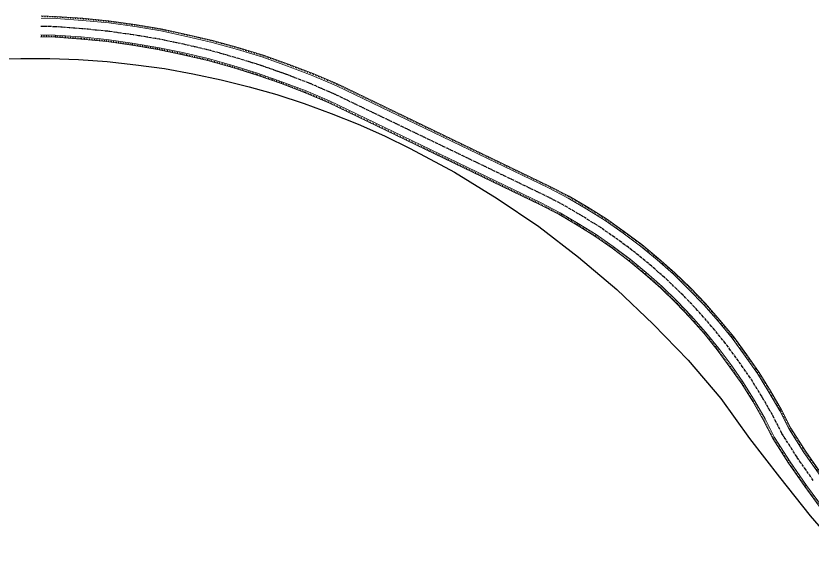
# Model space of a CAD drawing. Header units: centimetres. Extents: x 8495135 to 959133560, y 4530079 to 463453963.
# Drawn here: x 959076208 to 959104884, y 463434629 to 463453963 of the extents above; entities that cross this region are included whole.
import ezdxf

# ---------------------------------------------------------------- set-up
doc = ezdxf.new("R2010")
doc.units = ezdxf.units.CM
doc.header["$LTSCALE"] = 0.1
doc.linetypes.add('ACAD_ISO03W100', pattern=[30, 12, -18])
doc.linetypes.add('CENTER', pattern=[50.8, 31.75, -6.35, 6.35, -6.35])
doc.layers.add('br_centre line', color=1, linetype='CENTER')
doc.layers.add('br_dimension', color=1, linetype='Continuous')
doc.layers.add('dimension', color=1, linetype='Continuous', lineweight=20)

msp = doc.modelspace()

# ---------------------------------------------------------------- linework, layer by layer
at = {"layer": 'br_centre line', "ltscale": 30}
msp.add_lwpolyline([(959104927.86, 463437240.33), (959104341.33, 463438078.97), (959103796.5, 463438937.28), (959103453.11, 463439605.29), (959103068.85, 463440272.55), (959102663.08, 463440925.64), (959102232.17, 463441544.53), (959101763.9, 463442177.33), (959101278.18, 463442772.7), (959100762.96, 463443364.05), (959100238.35, 463443907.13), (959099685.6, 463444443.55), (959099107.28, 463444952.17), (959098515.93, 463445443.18), (959097899.64, 463445902.31), (959097270.04, 463446345.94), (959096615.33, 463446753.52), (959095952.57, 463447144.02), (959095255.57, 463447505.14), (959087630.72, 463451174.82), (959086770.74, 463451544.71), (959085891.64, 463451879.03), (959085004.71, 463452190.17), (959084109.52, 463452465.44), (959083205.21, 463452719.9), (959082288.44, 463452934.36), (959081372.12, 463453126.67), (959080442.73, 463453281.18), (959079513.5, 463453411.55), (959078580.05, 463453504.08), (959077642.23, 463453572.42), (959077110.19, 463453588.51)], dxfattribs=at)
at = {"layer": 'br_dimension', "linetype": 'ACAD_ISO03W100', "ltscale": 20}
for points in [[(959105212.19, 463437444.47), (959104632.63, 463438273.15), (959104100.51, 463439111.43), (959103760.58, 463439772.72), (959103369.23, 463440452.29), (959102955.54, 463441118.12), (959102516.52, 463441748.66), (959102040.32, 463442392.17), (959101545.79, 463442998.34), (959101020.94, 463443600.75), (959100486.16, 463444154.36), (959099923.19, 463444700.7), (959099334.69, 463445218.27), (959098732.42, 463445718.35), (959098105.02, 463446185.75), (959097463.48, 463446637.79), (959096796.68, 463447052.9), (959096122.04, 463447450.41), (959095412, 463447818.28), (959087775.82, 463451493.41), (959086902.15, 463451869.19), (959086011.8, 463452207.78), (959085114.12, 463452522.7), (959084208.37, 463452801.21), (959083292.52, 463453058.93), (959082364.25, 463453276.08), (959081436.79, 463453470.72), (959080495.75, 463453627.17), (959079555.1, 463453759.14), (959078610.03, 463453852.83), (959077660.24, 463453922.03), (959077120.77, 463453938.35)], [(959105257.89, 463436202.45), (959104643.52, 463437036.19), (959104050.03, 463437884.79), (959103492.48, 463438763.13), (959103145.64, 463439437.85), (959102768.47, 463440092.81), (959102370.62, 463440733.15), (959101947.82, 463441340.39), (959101487.47, 463441962.49), (959101010.56, 463442547.05), (959100504.98, 463443127.35), (959099990.55, 463443659.89), (959099448.01, 463444186.4), (959098879.87, 463444686.07), (959098299.44, 463445168.01), (959097694.25, 463445618.87), (959097076.59, 463446054.08), (959096433.98, 463446454.14), (959095783.1, 463446837.64), (959095099.14, 463447192.01), (959087485.62, 463450856.23), (959086639.33, 463451220.23), (959085771.49, 463451550.27), (959084895.3, 463451857.64), (959084010.67, 463452129.66), (959083117.9, 463452380.88), (959082212.62, 463452592.65), (959081307.45, 463452782.61), (959080389.71, 463452935.19), (959079471.91, 463453063.95), (959078550.06, 463453155.34), (959077624.21, 463453222.8), (959077099.61, 463453238.67)]]:
    msp.add_lwpolyline(points, dxfattribs=at)
at = {"layer": 'br_dimension'}
msp.add_lwpolyline([(959075350, 463452404.1), (959076387.5, 463452433.3), (959077425, 463452435.4), (959078462.5, 463452391.6), (959079500, 463452320.8), (959080532.81, 463452206.2), (959081561.72, 463452066.6), (959082582.81, 463451879.1), (959083600, 463451667.7), (959084604.1, 463451412.5), (959085604.1, 463451131.2), (959086587.5, 463450806.2), (959087566.6, 463450456.2), (959088528.91, 463450062.5), (959089479.1, 463449645.8), (959090411.72, 463449189.5), (959092004.1, 463448339.5), (959093541.6, 463447389.5), (959095037.5, 463446379.1), (959096470.31, 463445276), (959097854.1, 463444116.6), (959099162.5, 463442870.8), (959100420.31, 463441572.9), (959101595.7, 463440189.5), (959102625, 463438758.3), (959103708.2, 463437356.2), (959104820.7, 463435972.9), (959105975, 463434629.1)], dxfattribs=at)
at = {"layer": 'dimension'}
for points in [[(959105171.57, 463437415.31), (959104591.02, 463438245.41), (959104057.08, 463439086.55), (959103716.65, 463439748.8), (959103326.32, 463440426.61), (959102913.76, 463441090.62), (959102475.9, 463441719.5), (959102000.83, 463442361.48), (959101507.56, 463442966.1), (959100984.09, 463443566.94), (959100450.76, 463444119.04), (959099889.25, 463444663.96), (959099302.21, 463445180.26), (959098701.49, 463445679.04), (959098075.68, 463446145.26), (959097435.85, 463446596.1), (959096770.77, 463447010.14), (959096097.83, 463447406.64), (959095389.65, 463447773.55), (959087755.09, 463451447.89), (959086883.38, 463451822.83), (959085994.63, 463452160.82), (959085098.49, 463452475.2), (959084194.25, 463452753.25), (959083280.04, 463453010.5), (959082353.42, 463453227.26), (959081427.55, 463453421.57), (959080488.18, 463453577.74), (959079549.16, 463453709.48), (959078605.75, 463453803.01), (959077657.67, 463453872.09), (959077119.26, 463453888.37)], [(959105232.5, 463437459.05), (959104653.44, 463438287.02), (959104122.22, 463439123.87), (959103782.54, 463439784.68), (959103390.69, 463440465.13), (959102976.43, 463441131.87), (959102536.83, 463441763.24), (959102060.07, 463442407.52), (959101564.91, 463443014.46), (959101039.37, 463443617.66), (959100503.86, 463444172.02), (959099940.16, 463444719.07), (959099350.94, 463445237.28), (959098747.88, 463445738), (959098119.69, 463446205.99), (959097477.3, 463446658.64), (959096809.63, 463447074.29), (959096134.14, 463447472.29), (959095423.18, 463447840.65), (959087786.18, 463451516.16), (959086911.54, 463451892.36), (959086020.38, 463452231.27), (959085121.93, 463452546.46), (959084215.43, 463452825.2), (959083298.75, 463453083.15), (959082369.67, 463453300.48), (959081441.41, 463453495.29), (959080499.54, 463453651.88), (959079558.07, 463453783.97), (959078612.18, 463453877.74), (959077661.53, 463453947.01), (959077121.53, 463453963.34)], [(959105238.08, 463436187.2), (959104623.21, 463437021.61), (959104029.23, 463437870.92), (959103470.77, 463438750.69), (959103123.68, 463439425.89), (959102747.01, 463440079.98), (959102349.73, 463440719.41), (959101927.51, 463441325.81), (959101467.73, 463441947.14), (959100991.45, 463442530.94), (959100486.55, 463443110.45), (959099972.85, 463443642.23), (959099431.04, 463444168.04), (959098863.63, 463444667.07), (959098283.97, 463445148.36), (959097679.58, 463445598.62), (959097062.78, 463446033.24), (959096421.02, 463446432.75), (959095771, 463446815.75), (959095087.97, 463447169.64), (959087475.25, 463450833.47), (959086629.94, 463451197.05), (959085762.9, 463451526.78), (959084887.49, 463451833.89), (959084003.61, 463452105.68), (959083111.67, 463452356.66), (959082207.21, 463452568.24), (959081302.83, 463452758.04), (959080385.92, 463452910.48), (959079468.94, 463453039.13), (959078547.92, 463453130.43), (959077622.92, 463453197.83), (959077098.85, 463453213.68)], [(959105297.53, 463436232.95), (959104684.14, 463437065.35), (959104091.65, 463437912.53), (959103535.91, 463438788.01), (959103189.57, 463439461.77), (959102811.38, 463440118.49), (959102412.4, 463440760.65), (959101988.44, 463441369.55), (959101526.96, 463441993.18), (959101048.79, 463442579.29), (959100541.83, 463443161.17), (959100025.95, 463443695.21), (959099481.95, 463444223.14), (959098912.36, 463444724.09), (959098330.37, 463445207.32), (959097723.59, 463445659.36), (959097104.23, 463446095.78), (959096459.88, 463446496.91), (959095807.31, 463446881.41), (959095121.49, 463447236.74), (959087506.34, 463450901.74), (959086658.1, 463451266.58), (959085788.65, 463451597.23), (959084910.93, 463451905.15), (959084024.79, 463452177.63), (959083130.37, 463452429.31), (959082223.45, 463452641.47), (959081316.69, 463452831.76), (959080397.28, 463452984.62), (959079477.85, 463453113.61), (959078554.34, 463453205.16), (959077626.78, 463453272.75), (959077101.12, 463453288.65)]]:
    msp.add_lwpolyline(points, dxfattribs=at)

doc.saveas('drawing.dxf')
